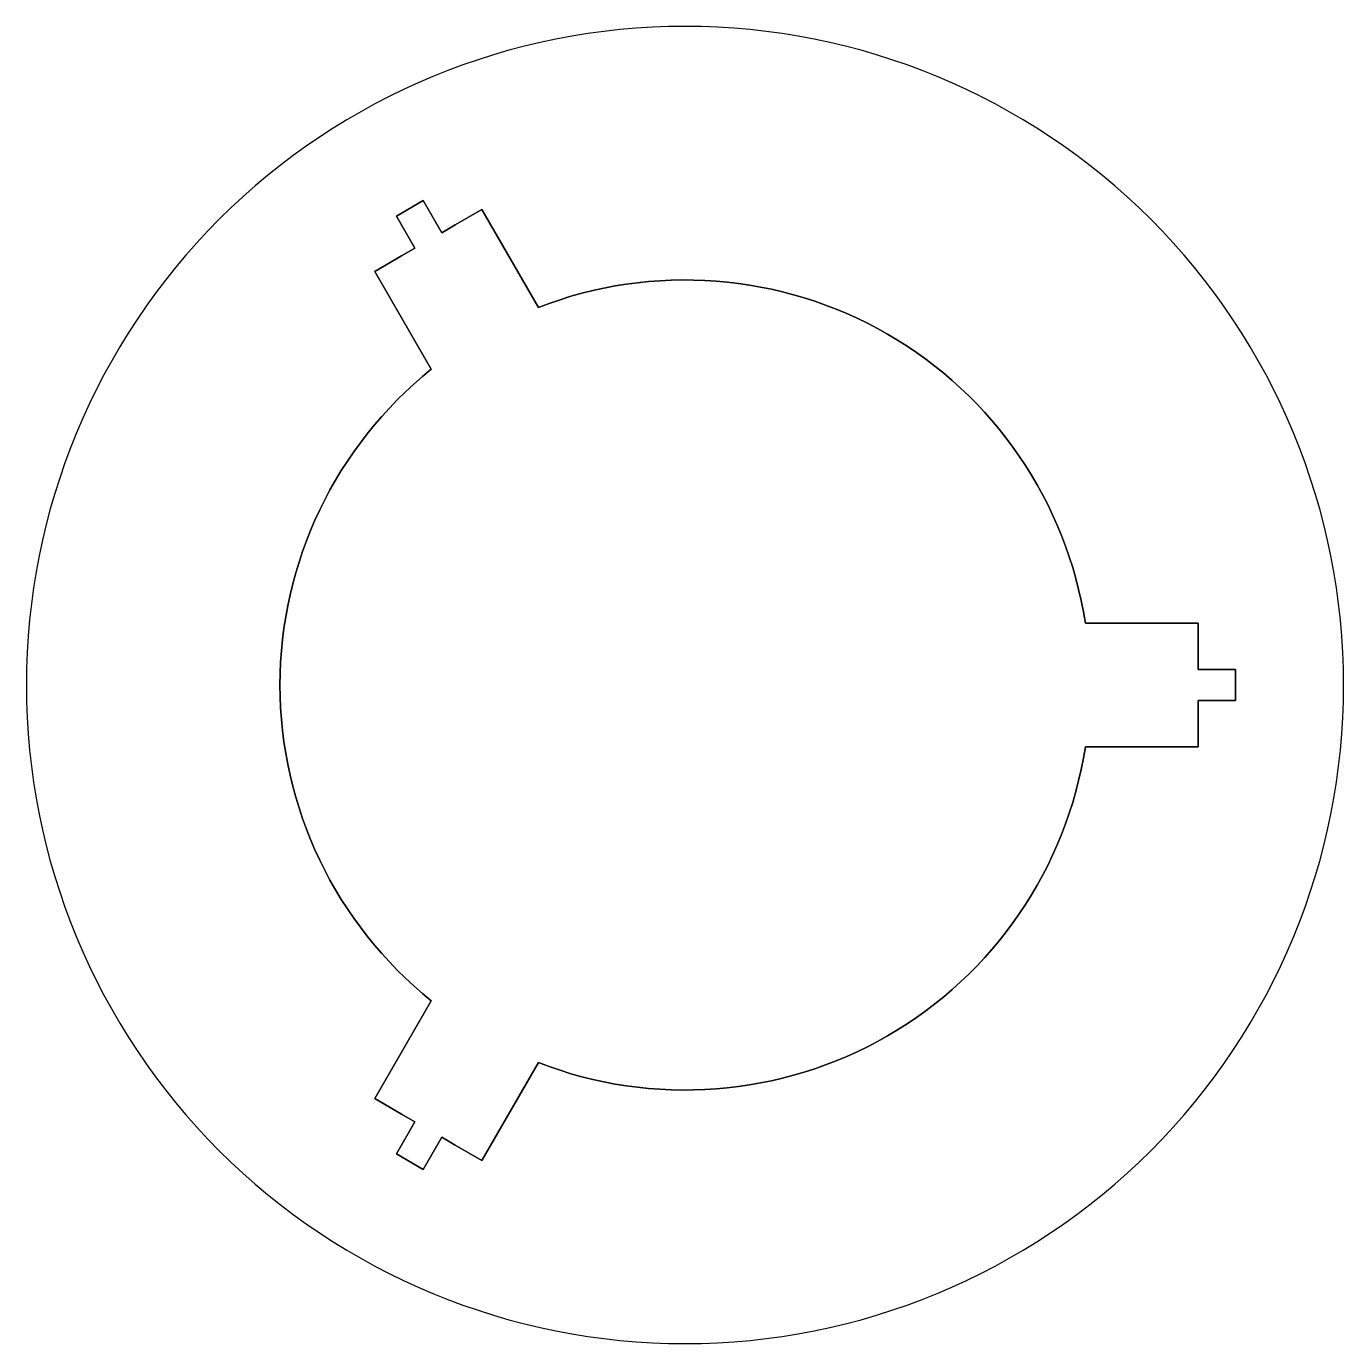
# Model space of a CAD drawing. Extents: x 2 to 215, y 2 to 215.
import ezdxf

# ---------------------------------------------------------------- set-up
doc = ezdxf.new("R2010")
doc.units = 0
doc.layers.get('0').update_dxf_attribs({"linetype": 'CONTINUOUS'})

msp = doc.modelspace()

# ---------------------------------------------------------------- linework, layer by layer
at = {"color": 7}
for p, q in [((66.152442, 186.91954), (61.822314, 184.41954)), ((61.822314, 184.41954), (66.152442, 186.91954)), ((69.152442, 181.723388), (66.152442, 186.91954)), ((66.152442, 186.91954), (66.152442, 186.91954)), ((66.152442, 186.91954), (69.152442, 181.723388)), ((66.152442, 186.91954), (66.152442, 186.91954)), ((66.152442, 186.91954), (66.152442, 186.91954)), ((75.647632, 185.473388), (71.317505, 182.973388)), ((71.317505, 182.973388), (75.647632, 185.473388)), ((84.781562, 169.652957), (75.647632, 185.473388)), ((75.647632, 185.473388), (75.647632, 185.473388)), ((75.647632, 185.473388), (84.781562, 169.652957)), ((75.647632, 185.473388), (75.647632, 185.473388)), ((75.647632, 185.473388), (75.647632, 185.473388)), ((61.822314, 184.41954), (61.822314, 184.41954)), ((64.822314, 179.223388), (61.822314, 184.41954)), ((61.822314, 184.41954), (61.822314, 184.41954)), ((61.822314, 184.41954), (64.822314, 179.223388)), ((69.152442, 181.723388), (71.317505, 182.973388)), ((71.317505, 182.973388), (69.152442, 181.723388)), ((69.152442, 181.723388), (69.152442, 181.723388)), ((69.152442, 181.723388), (69.152442, 181.723388)), ((69.152442, 181.723388), (69.152442, 181.723388)), ((69.152442, 181.723388), (69.152442, 181.723388)), ((71.317505, 182.973388), (71.317505, 182.973388)), ((71.317505, 182.973388), (71.317505, 182.973388)), ((62.657251, 177.973388), (64.822314, 179.223388)), ((64.822314, 179.223388), (62.657251, 177.973388)), ((64.822314, 179.223388), (64.822314, 179.223388)), ((64.822314, 179.223388), (64.822314, 179.223388)), ((64.822314, 179.223388), (64.822314, 179.223388)), ((62.657251, 177.973388), (58.327124, 175.473388)), ((58.327124, 175.473388), (62.657251, 177.973388)), ((62.657251, 177.973388), (62.657251, 177.973388)), ((62.657251, 177.973388), (62.657251, 177.973388)), ((62.657251, 177.973388), (62.657251, 177.973388)), ((62.657251, 177.973388), (62.657251, 177.973388)), ((58.327124, 175.473388), (58.327124, 175.473388)), ((67.461054, 159.652957), (58.327124, 175.473388)), ((58.327124, 175.473388), (58.327124, 175.473388)), ((58.327124, 175.473388), (67.461054, 159.652957)), ((84.781578, 169.652979), (84.781562, 169.652957)), ((84.781562, 169.652957), (84.781562, 169.652957)), ((84.781562, 169.652957), (84.781562, 169.652957)), ((67.461078, 159.652979), (67.461054, 159.652957)), ((67.461054, 159.652957), (67.461054, 159.652957)), ((67.461054, 159.652957), (67.461054, 159.652957)), ((67.461054, 159.652957), (67.461054, 159.652957)), ((173.219478, 118.593279), (173.219518, 118.593279)), ((173.219518, 118.593279), (191.487378, 118.593279)), ((191.487378, 118.593279), (173.219518, 118.593279)), ((173.219518, 118.593279), (173.219518, 118.593279)), ((173.219518, 118.593279), (173.219518, 118.593279)), ((191.487378, 113.593279), (191.487378, 118.593279)), ((191.487378, 118.593279), (191.487378, 118.593279)), ((191.487378, 118.593279), (191.487378, 113.593279)), ((191.487378, 118.593279), (191.487378, 118.593279)), ((191.487378, 113.593279), (191.487378, 111.093279)), ((191.487378, 111.093279), (191.487378, 113.593279)), ((191.487378, 113.593279), (191.487378, 113.593279)), ((191.487378, 113.593279), (191.487378, 113.593279)), ((191.487378, 113.593279), (191.487378, 113.593279)), ((191.487378, 113.593279), (191.487378, 113.593279)), ((191.487378, 111.093279), (197.487378, 111.093279)), ((197.487378, 111.093279), (191.487378, 111.093279)), ((191.487378, 111.093279), (191.487378, 111.093279)), ((191.487378, 111.093279), (191.487378, 111.093279)), ((191.487378, 111.093279), (191.487378, 111.093279)), ((197.487378, 106.093279), (197.487378, 111.093279)), ((197.487378, 111.093279), (197.487378, 111.093279)), ((197.487378, 111.093279), (197.487378, 106.093279)), ((197.487378, 111.093279), (197.487378, 111.093279)), ((191.487378, 106.093279), (191.487378, 103.593279)), ((191.487378, 103.593279), (191.487378, 106.093279)), ((191.487378, 106.093279), (191.487378, 106.093279)), ((191.487378, 106.093279), (191.487378, 106.093279)), ((191.487378, 106.093279), (191.487378, 106.093279)), ((191.487378, 106.093279), (197.487378, 106.093279)), ((197.487378, 106.093279), (191.487378, 106.093279)), ((191.487378, 106.093279), (191.487378, 106.093279)), ((197.487378, 106.093279), (197.487378, 106.093279)), ((197.487378, 106.093279), (197.487378, 106.093279)), ((197.487378, 106.093279), (197.487378, 106.093279)), ((191.487378, 98.593279), (191.487378, 103.593279)), ((191.487378, 103.593279), (191.487378, 103.593279)), ((191.487378, 103.593279), (191.487378, 98.593279)), ((191.487378, 103.593279), (191.487378, 103.593279)), ((173.219518, 98.593279), (173.219518, 98.593279)), ((173.219518, 98.593279), (191.487378, 98.593279)), ((191.487378, 98.593279), (173.219518, 98.593279)), ((173.219518, 98.593279), (173.219518, 98.593279)), ((191.487378, 98.593279), (191.487378, 98.593279)), ((191.487378, 98.593279), (191.487378, 98.593279)), ((191.487378, 98.593279), (191.487378, 98.593279)), ((67.461054, 57.533601), (58.327124, 41.713171)), ((58.327124, 41.713171), (67.461054, 57.533601)), ((67.461054, 57.533601), (67.461054, 57.533601)), ((67.461054, 57.533601), (67.461054, 57.533601)), ((84.781562, 47.533601), (75.647632, 31.713171)), ((75.647632, 31.713171), (84.781562, 47.533601)), ((84.781562, 47.533601), (84.781562, 47.533601)), ((84.781562, 47.533601), (84.781562, 47.533601)), ((84.781578, 47.533579), (84.781562, 47.533601)), ((84.781562, 47.533601), (84.781562, 47.533601)), ((58.327124, 41.713171), (58.327124, 41.713171)), ((58.327124, 41.713171), (58.327124, 41.713171)), ((58.327124, 41.713171), (62.657251, 39.213171)), ((62.657251, 39.213171), (58.327124, 41.713171)), ((58.327124, 41.713171), (58.327124, 41.713171)), ((62.657251, 39.213171), (62.657251, 39.213171)), ((64.822314, 37.963171), (62.657251, 39.213171)), ((62.657251, 39.213171), (62.657251, 39.213171)), ((62.657251, 39.213171), (64.822314, 37.963171)), ((64.822314, 37.963171), (61.822314, 32.767018)), ((61.822314, 32.767018), (64.822314, 37.963171)), ((64.822314, 37.963171), (64.822314, 37.963171)), ((64.822314, 37.963171), (64.822314, 37.963171)), ((64.822314, 37.963171), (64.822314, 37.963171)), ((64.822314, 37.963171), (64.822314, 37.963171)), ((69.152442, 35.463171), (66.152442, 30.267018)), ((66.152442, 30.267018), (69.152442, 35.463171)), ((69.152442, 35.463171), (69.152442, 35.463171)), ((69.152442, 35.463171), (69.152442, 35.463171)), ((71.317505, 34.213171), (69.152442, 35.463171)), ((69.152442, 35.463171), (69.152442, 35.463171)), ((69.152442, 35.463171), (71.317505, 34.213171)), ((71.317505, 34.213171), (71.317505, 34.213171)), ((71.317505, 34.213171), (71.317505, 34.213171)), ((71.317505, 34.213171), (75.647632, 31.713171)), ((75.647632, 31.713171), (71.317505, 34.213171)), ((71.317505, 34.213171), (71.317505, 34.213171)), ((71.317505, 34.213171), (71.317505, 34.213171)), ((61.822314, 32.767018), (61.822314, 32.767018)), ((61.822314, 32.767018), (61.822314, 32.767018)), ((61.822314, 32.767018), (66.152442, 30.267018)), ((66.152442, 30.267018), (61.822314, 32.767018)), ((61.822314, 32.767018), (61.822314, 32.767018)), ((66.152442, 30.267018), (66.152442, 30.267018)), ((66.152442, 30.267018), (66.152442, 30.267018)), ((75.647632, 31.713171), (75.647632, 31.713171)), ((75.647632, 31.713171), (75.647632, 31.713171))]:
    msp.add_line(p, q, dxfattribs=at)
at = {"color": 1}
msp.add_line((214.987378, 108.593279), (214.987378, 108.593279), dxfattribs=at)
msp.add_line((214.987378, 108.593279), (214.987378, 108.593279), dxfattribs=at)
msp.add_line((214.987378, 108.593279), (214.987378, 108.593279), dxfattribs=at)
for points in [[(108.487378, 215.093279), (80.241822, 215.093279), (53.15313, 203.872776), (33.180506, 183.900152)], [(108.487378, 215.093279), (80.241822, 215.093279), (53.15313, 203.872776), (33.180506, 183.900152)], [(108.487378, 215.093279), (80.241822, 215.093279), (53.15313, 203.872776), (33.180506, 183.900152)], [(183.79425, 183.900152), (163.821626, 203.872776), (136.732934, 215.093279), (108.487378, 215.093279)], [(183.79425, 183.900152), (163.821626, 203.872776), (136.732934, 215.093279), (108.487378, 215.093279)], [(183.79425, 183.900152), (163.821626, 203.872776), (136.732934, 215.093279), (108.487378, 215.093279)], [(33.180506, 183.900152), (13.207881, 163.927527), (1.987378, 136.838836), (1.987378, 108.593279)], [(33.180506, 183.900152), (13.207881, 163.927527), (1.987378, 136.838836), (1.987378, 108.593279)], [(33.180506, 183.900152), (13.207881, 163.927527), (1.987378, 136.838836), (1.987378, 108.593279)], [(214.987378, 108.593279), (214.987378, 136.838836), (203.766875, 163.927527), (183.79425, 183.900152)], [(214.987378, 108.593279), (214.987378, 136.838836), (203.766875, 163.927527), (183.79425, 183.900152)], [(214.987378, 108.593279), (214.987378, 136.838836), (203.766875, 163.927527), (183.79425, 183.900152)], [(1.987378, 108.593279), (1.987378, 80.347723), (13.207881, 53.259032), (33.180506, 33.286407)], [(1.987378, 108.593279), (1.987378, 80.347723), (13.207881, 53.259032), (33.180506, 33.286407)], [(1.987378, 108.593279), (1.987378, 80.347723), (13.207881, 53.259032), (33.180506, 33.286407)], [(183.79425, 33.286407), (203.766875, 53.259032), (214.987378, 80.347723), (214.987378, 108.593279)], [(183.79425, 33.286407), (203.766875, 53.259032), (214.987378, 80.347723), (214.987378, 108.593279)], [(183.79425, 33.286407), (203.766875, 53.259032), (214.987378, 80.347723), (214.987378, 108.593279)], [(33.180506, 33.286407), (53.15313, 13.313783), (80.241822, 2.093279), (108.487378, 2.093279)], [(33.180506, 33.286407), (53.15313, 13.313783), (80.241822, 2.093279), (108.487378, 2.093279)], [(33.180506, 33.286407), (53.15313, 13.313783), (80.241822, 2.093279), (108.487378, 2.093279)], [(108.487378, 2.093279), (136.732934, 2.093279), (163.821626, 13.313783), (183.79425, 33.286407)], [(108.487378, 2.093279), (136.732934, 2.093279), (163.821626, 13.313783), (183.79425, 33.286407)], [(108.487378, 2.093279), (136.732934, 2.093279), (163.821626, 13.313783), (183.79425, 33.286407)]]:
    msp.add_open_spline(points, degree=3, dxfattribs=at)
at = {"color": 7}
for points in [[(84.781562, 169.652957), (103.284918, 176.836689), (124.047672, 175.242392), (141.237351, 165.317922)], [(141.237391, 165.317949), (124.047705, 175.242425), (103.28494, 176.83672), (84.781578, 169.652979)], [(141.237351, 165.317922), (158.42703, 155.393452), (170.189102, 138.209523), (173.219478, 118.593279)], [(173.219518, 118.593279), (170.18915, 138.209533), (158.427077, 155.393473), (141.237391, 165.317949)], [(67.461054, 159.652957), (51.988061, 147.220447), (42.987372, 128.442213), (42.987376, 108.593263)], [(42.987376, 108.593296), (42.987381, 128.442246), (51.988079, 147.220476), (67.461078, 159.652979)], [(173.219518, 118.593279), (173.219518, 118.593279), (173.219518, 118.593279), (173.219518, 118.593279)], [(67.461054, 57.533601), (51.988061, 69.966112), (42.987372, 88.744346), (42.987376, 108.593296)], [(42.987376, 108.593263), (42.987381, 88.744313), (51.988079, 69.966082), (67.461078, 57.533579)], [(141.237351, 51.868637), (158.42703, 61.793107), (170.189102, 78.977036), (173.219478, 98.593279)], [(173.219518, 98.593279), (170.18915, 78.977026), (158.427077, 61.793085), (141.237391, 51.868609)], [(173.219478, 98.593279), (173.219478, 98.593279), (173.219518, 98.593279), (173.219518, 98.593279)], [(67.461078, 57.533579), (67.461078, 57.533579), (67.461054, 57.533601), (67.461054, 57.533601)], [(84.781562, 47.533601), (103.284918, 40.34987), (124.047672, 41.944166), (141.237351, 51.868637)], [(141.237391, 51.868609), (124.047705, 41.944133), (103.28494, 40.349839), (84.781578, 47.533579)]]:
    msp.add_open_spline(points, degree=3, dxfattribs=at)

doc.saveas('drawing.dxf')
